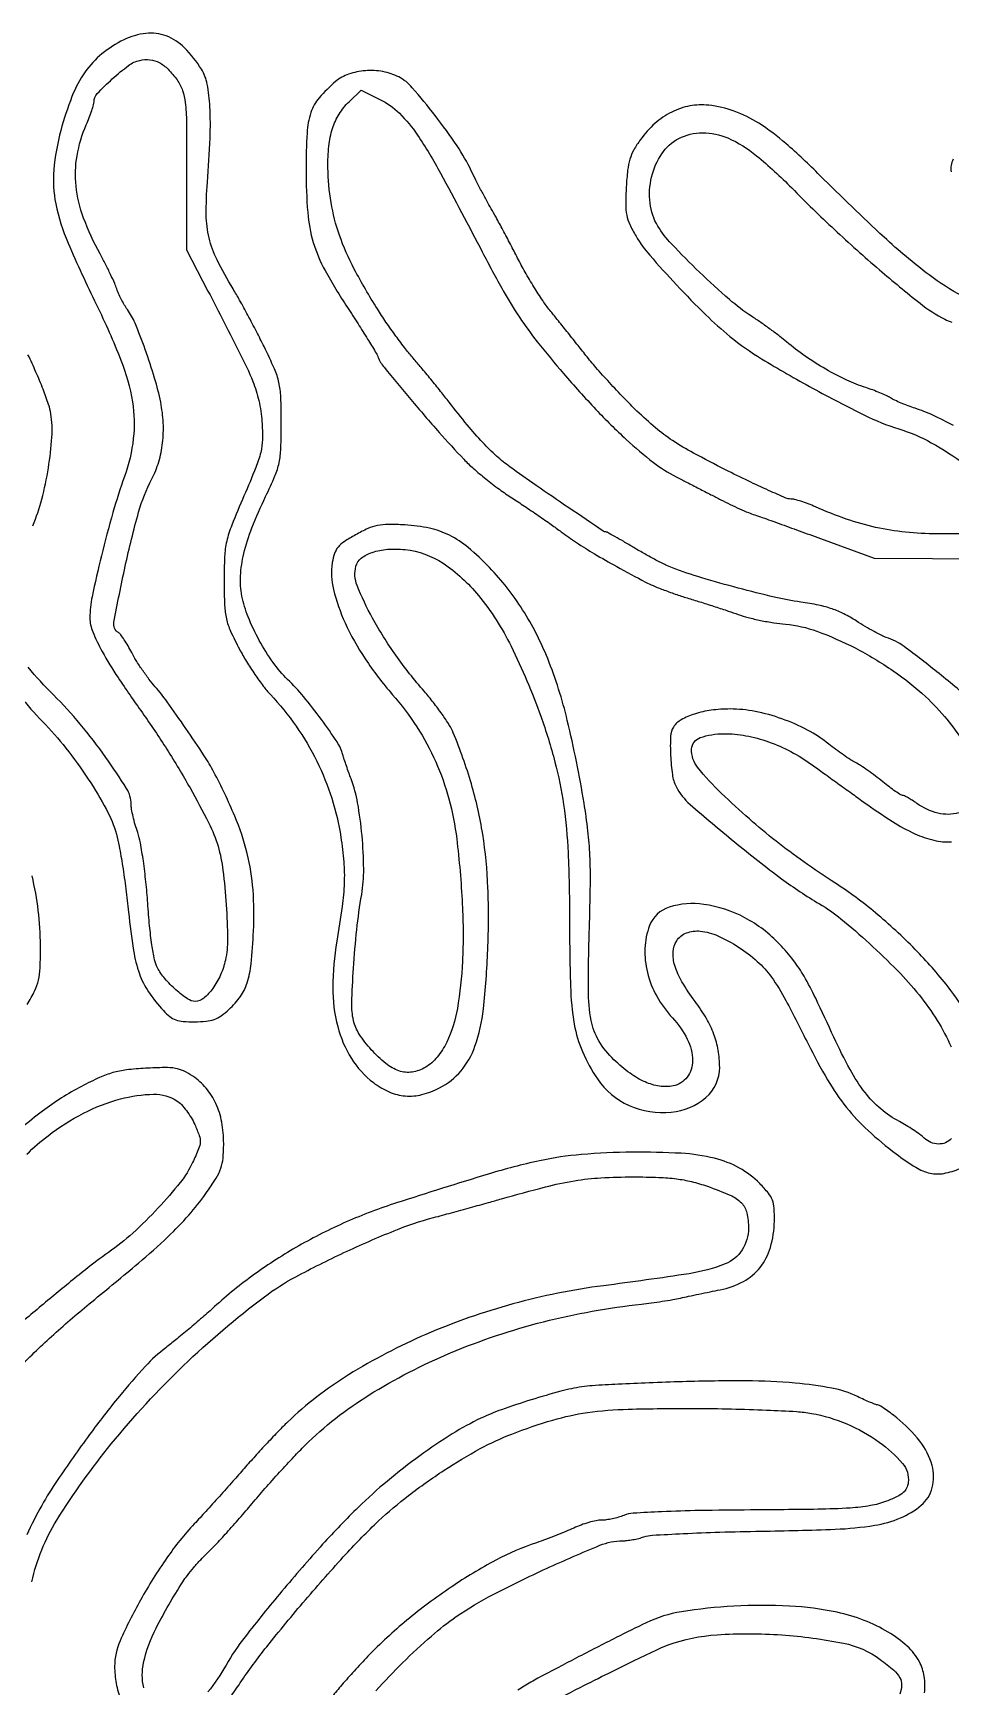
# Model space of a CAD drawing. Extents: x 0 to 2791, y 427 to 2463.
# Drawn here: x 879.2 to 1102.2, y 1943.5 to 2345.1 of the extents above; entities that cross this region are included whole.
import ezdxf

# ---------------------------------------------------------------- set-up
doc = ezdxf.new("R2010")
doc.units = 0

msp = doc.modelspace()

# ---------------------------------------------------------------- linework, layer by layer
for points in [[(1102.307478, 2076.680056, -0.220702), (1099.140679, 2075.353735, -0.178208), (1095.694637, 2076.772376, 0.026513), (1094.586591, 2077.687312, 0.011558), (1093.026841, 2078.787, 0.0114), (1091.312274, 2079.881607, 0.014915), (1089.69461, 2080.798312, -0.054426), (1085.160446, 2083.8637, -0.051495), (1081.300147, 2087.887434, -0.040626), (1077.659678, 2093.437134, -0.018033), (1073.74395, 2101.275488, 0.004393), (1069.314755, 2110.781657, 0.020785), (1066.505627, 2116.094557, 0.032514), (1063.906784, 2119.95141, 0.024589), (1060.588863, 2123.834186, 0.081342), (1052.10363, 2130.314045, 0.086946), (1042.185292, 2133.561359, 0.112672), (1033.704434, 2132.869085, 0.229304), (1028.957039, 2128.387004, 0.081344), (1027.832802, 2122.869046, 0.070724), (1028.437387, 2116.994334, 0.066763), (1030.724496, 2111.219464, 0.059537), (1034.524915, 2106, -0.071168), (1038.121616, 2100.811921, -0.113758), (1039.384935, 2095.594234, -0.163573), (1038.087616, 2091.589334, -0.189161), (1034.706859, 2089.472829, -0.083685), (1031.361307, 2089.411051, -0.066784), (1027.890775, 2090.416118, -0.054926), (1024.231584, 2092.535603, -0.031437), (1020.315679, 2095.817873, -0.067698), (1016.667757, 2100.373905, -0.08884), (1014.780063, 2105.347469, -0.046902), (1014.092859, 2112.812442, -0.007277), (1014.337867, 2127.666706, 0.004355), (1014.575584, 2138.307198, 0.01403), (1014.473429, 2145.385587, 0.018222), (1013.998096, 2151.395427, 0.012512), (1013.041183, 2158.166706, 0.017177), (1008.981727, 2178.217046, 0.036915), (1004.205437, 2193.235664, 0.046054), (998.117694, 2205.10972, 0.049884), (990.096989, 2215.328189, 0.026596), (984.893598, 2220.19954, 0.058265), (980.344289, 2223.198836, 0.064158), (975.514633, 2224.898234, 0.038888), (969.5, 2225.699636, 0.013882), (965.429898, 2225.809409, 0.049413), (962.838004, 2225.55055, 0.056249), (960.523298, 2224.807383, 0.021865), (957.51515, 2223.29155, 0.017917), (954.741965, 2221.605295, 0.073603), (953.279064, 2220.298504, 0.093852), (952.440751, 2218.791334, 0.039961), (951.888392, 2216.539742, 0.101686), (952.161704, 2210.033873, 0.045746), (954.994127, 2201.926018, 0.040337), (959.881729, 2193.150033, 0.032205), (966.465077, 2184.546709, -0.03584), (972.409004, 2176.660999, -0.03866), (976.999112, 2168.198063, -0.038735), (980.224647, 2159.144728, -0.036257), (982.102988, 2149.5, -0.016915), (983.471179, 2133.636503, -0.025193), (983.496703, 2119.707341, -0.029158), (982.266061, 2108.232838, -0.070322), (979.703545, 2100.109035, -0.060725), (977.379901, 2096.46194, -0.085541), (974.465707, 2093.949185, -0.100416), (971.260074, 2092.812581, -0.119566), (968.07429, 2093.123947, -0.08631), (964.861155, 2094.911221, -0.039372), (961.363108, 2098.226086, -0.039366), (958.43649, 2102.03709, -0.088824), (957.027097, 2105.379855, -0.062531), (956.620356, 2109.563128, -0.009303), (957.015428, 2118.038589, -0.011062), (957.835468, 2127.407188, -0.014326), (959.022706, 2135.950641, 0.044194), (959.510213, 2142.156085, 0.020358), (959.099656, 2150.256461, 0.020285), (958.041165, 2158.23389, 0.048163), (956.453225, 2164, -0.005159), (955.891765, 2165.516143, -0.003994), (955.310488, 2167.178632, -0.004039), (954.792818, 2168.739232, -0.00969), (954.441042, 2169.905981, 0.077667), (953.032879, 2172.988792, 0.012418), (949.234583, 2178.442638, 0.014696), (944.901093, 2183.996852, 0.02752), (941.030489, 2188.176922, -0.046195), (937.498047, 2192.289325, -0.029064), (934.134985, 2197.662505, -0.029139), (931.434962, 2203.355252, -0.048595), (929.932137, 2208.437749, -0.061063), (929.596027, 2213.343476, -0.045132), (930.376243, 2218.732836, -0.035919), (932.352634, 2224.993537, -0.017948), (935.691894, 2232.603957, 0.012204), (937.946082, 2237.585148, 0.047892), (938.957348, 2240.799038, 0.043609), (939.385085, 2244.288444, 0.008949), (939.490147, 2250.5, 0.00912), (939.368794, 2256.811688, 0.04629), (938.913361, 2260.295856, 0.048178), (937.831039, 2263.575321, 0.01039), (935.304742, 2269, 0.005081), (933.461947, 2272.656926, 0.003889), (931.375561, 2276.61875, 0.003933), (929.36418, 2280.297392, 0.009276), (927.792349, 2283, -0.020465), (923.892442, 2290.064591, -0.056746), (921.948834, 2295.387334, -0.057396), (921.263181, 2300.976187, -0.021312), (921.542473, 2308.904977, 0.00884), (922.188511, 2319.632631, 0.023869), (922.14839, 2327.262551, 0.033398), (921.488601, 2332.745511, 0.092019), (920.086343, 2336.360294, 0.057139), (915.982968, 2341.563905, 0.107106), (911.508145, 2344.467066, 0.120209), (906.601325, 2345.072897, 0.084053), (901.228777, 2343.503916, 0.05879), (895.899246, 2340.093182, 0.069156), (891.834407, 2335.69445, 0.05815), (888.640487, 2329.730998, 0.02813), (885.919285, 2321.5, 0.043966), (884.221247, 2311.905765, 0.072449), (884.692486, 2303.697877, 0.051144), (887.692019, 2294.143309, 0.012555), (894.589311, 2279.163485, -0.020474), (900.512498, 2265.743995, -0.053172), (903.311517, 2255.570327, -0.068628), (903.535709, 2246.673644, -0.058065), (901.408579, 2237.5, 0.016212), (898.586168, 2228.732036, 0.009801), (895.787406, 2218.18587, 0.008247), (893.535454, 2208.26954, 0.05175), (893, 2203.109905, 0.098691), (893.664987, 2199.773697, 0.027827), (895.978998, 2194.972693, 0.02069), (899.836141, 2188.626775, 0.00779), (905.732952, 2180.064491, -0.013289), (911.689859, 2171.208029, -0.01236), (917.319183, 2161.834063, -0.01219), (921.88472, 2153.309684, -0.045315), (924.123634, 2147.651052, -0.041022), (925.319867, 2141.874448, -0.014373), (926.111607, 2133.4271, -0.01367), (926.423506, 2125.084853, -0.05538), (925.913348, 2120.031558, -0.052139), (924.733468, 2116.416093, -0.052228), (922.831704, 2113.125125, -0.058158), (920.640946, 2110.747601, -0.179407), (918.624474, 2110, -0.15145), (916.712861, 2110.592619, -0.031113), (913.896849, 2112.793686, -0.033439), (911.192625, 2115.536575, -0.058616), (909.409876, 2118.174281, -0.068059), (908.720219, 2120.115633, -0.013725), (908.070213, 2123.72906, -0.01297), (907.493094, 2128.336984, -0.007899), (907.038957, 2133.805165, 0.008979), (906.596615, 2138.995367, 0.009371), (905.973072, 2144.092767, 0.009104), (905.272115, 2148.473335, 0.04015), (904.607718, 2151, -0.014322), (904.002346, 2152.89803, -0.013202), (903.488549, 2154.879586, -0.013329), (903.124598, 2156.669092, -0.041998), (903.014553, 2157.887953, 0.138572), (901.921607, 2161.667651, 0.015381), (896.890069, 2169.220979, 0.019305), (890.644542, 2177.318289, 0.022916), (884.123064, 2184.440029, -0.022308), (877.976905, 2191.135552, -0.087646)], [(876.09727, 2184.132534, 0.029682), (881.436993, 2178, -0.02677), (887.169849, 2171.492822, -0.021863), (892.599428, 2163.966861, -0.022404), (896.992208, 2156.579367, -0.052234), (899.419998, 2150.627201, -0.025564), (900.106462, 2147.718891, -0.006276), (900.929065, 2142.872232, -0.006411), (901.73161, 2137.288448, -0.006366), (902.392781, 2131.672809, 0.012044), (903.598469, 2122.34561, 0.046791), (905.016253, 2116.702677, 0.063787), (907.213381, 2112.345766, 0.037236), (910.84625, 2107.75, 0.039822), (912.394664, 2106.313721, 0.0812), (913.841055, 2105.511873, 0.067123), (915.643408, 2105.127513, 0.020466), (918.437091, 2105.029313, 0.023492), (921.218426, 2105.176207, 0.061769), (923.16261, 2105.61734, 0.066779), (924.85157, 2106.496337, 0.031224), (926.779368, 2108.041457, 0.053788), (929.570099, 2111.18988, 0.07871), (931.213366, 2114.500969, 0.051637), (932.149267, 2119.108483, 0.011782), (932.735611, 2127.054984, 0.030862), (932.619299, 2137.068105, 0.042726), (931.200497, 2145.93196, 0.039127), (928.174936, 2154.991067, 0.020872), (923.116465, 2165.672588, 0.024296), (920.772522, 2169.649303, 0.005305), (916.33614, 2176.249541, 0.005311), (911.760153, 2182.754809, 0.024191), (908.879717, 2186.375529, -0.017419), (907.339088, 2188.259189, -0.011601), (905.701485, 2190.516944, -0.011686), (904.212987, 2192.784174, -0.022325), (903.144007, 2194.682151, 0.013106), (902.253941, 2196.332901, 0.015757), (901.328831, 2197.834281, 0.014508), (900.480709, 2199.040672, 0.09414), (899.935285, 2199.539996, -0.310068), (898.819003, 2202.067535, -0.007032), (901.570679, 2215.676011, -0.014872), (904.827841, 2228.797196, -0.052533), (908.028946, 2236.857789, 0.049061), (909.713959, 2241.016558, 0.042977), (910.650611, 2245.61333, 0.041208), (910.810489, 2250.494776, 0.037426), (910.184377, 2255.5, 0.023335), (908.724127, 2261.317631, 0.012907), (906.430503, 2268.276186, 0.011373), (903.955678, 2274.71495, 0.059727), (902.111624, 2278.019341, -0.022287), (901.35498, 2279.164811, -0.015223), (900.595088, 2280.52732, -0.015368), (899.941676, 2281.888419, -0.029725), (899.519341, 2283.019341, 0.030242), (899.020472, 2284.351006, 0.006926), (898.012104, 2286.533807, 0.007137), (896.777125, 2289.020951, 0.006901), (895.458154, 2291.5, -0.036436), (891.455216, 2300.230101, -0.062782), (889.622022, 2308.000707, -0.069985), (889.868816, 2315.373018, -0.058628), (892.110819, 2322.877118, 0.009261), (892.834163, 2324.642216, 0.011183), (893.445053, 2326.325975, 0.009902), (893.897268, 2327.758003, 0.071641), (894, 2328.471317, -0.19138), (894.781993, 2330.439524, -0.019582), (898.43153, 2334.01582, -0.023301), (902.397817, 2337.286073, -0.107085), (905.091826, 2338.520168, -0.079773), (907.586195, 2338.66249, -0.095524), (909.835228, 2337.984771, -0.078949), (911.98035, 2336.385215, -0.038251), (914.180457, 2333.752034, -0.068461), (915.51072, 2331.214591, -0.060646), (916.17669, 2328.304965, -0.023795), (916.447829, 2323.492592, -0.002175), (916.5, 2311.5), (916.5, 2292.5), (921.676269, 2282.5, -0.002012), (929.517503, 2267.201058, -0.019433), (932.566173, 2260.566532, -0.04337), (934.03643, 2255.899562, -0.036786), (934.783422, 2250.782878, -0.022376), (934.898578, 2246.468336, -0.054882), (934.494897, 2243.324732, -0.036838), (933.323297, 2239.679918, -0.005814), (930.416694, 2232.733262, 0.006665), (927.458079, 2225.628352, 0.038209), (926.233928, 2221.738203, 0.045856), (925.720592, 2218.010361, 0.012165), (925.59516, 2212, 0.00929), (925.724311, 2206.141725, 0.045617), (926.158685, 2202.864938, 0.051974), (927.157856, 2199.917304, 0.014325), (929.330823, 2195.523958, 0.015666), (931.026016, 2192.558419, 0.011906), (933.060524, 2189.415091, 0.012071), (935.111903, 2186.556109, 0.027388), (936.828053, 2184.523958, -0.036708), (943.084041, 2176.829853, -0.037536), (948.095883, 2168.358755, -0.037867), (951.748127, 2159.307223, -0.038843), (953.956037, 2149.884754, -0.017735), (954.666066, 2143.846897, -0.030144), (954.774454, 2138.764711, -0.024506), (954.269034, 2133.032652, -0.007897), (952.970788, 2124.599206, 0.040899), (951.997461, 2113.411604, 0.064825), (953.18982, 2103.879279, 0.076439), (956.520722, 2096.141371, 0.090276), (961.882341, 2090.25923, 0.060593), (965.726829, 2088.003796, 0.082672), (969.617617, 2087.032863, 0.081359), (973.660453, 2087.368286, 0.056712), (977.955623, 2088.977361, 0.100478), (983.15016, 2093.109923, 0.09091), (986.546928, 2099.081719, 0.057156), (988.590884, 2108.151597, 0.016435), (989.664907, 2122.522073, 0.019862), (989.695256, 2137.58603, 0.030115), (988.414873, 2150.620489, 0.032008), (985.66421, 2162.799649, 0.027063), (981.256931, 2175.249704, 0.041478), (980.29587, 2177.108176, 0.01284), (978.553544, 2179.733956, 0.012744), (976.446569, 2182.581618, 0.013686), (974.245128, 2185.249704, -0.024749), (967.282677, 2194.078705, -0.029491), (961.656608, 2203.066564, -0.029551), (957.91613, 2210.986283, -0.16085), (957.620585, 2215.657116, -0.166872), (958.91844, 2217.610357, -0.081863), (961.585036, 2219.033589, -0.064202), (965.269408, 2219.77536, -0.04335), (969.561346, 2219.705824, -0.121842), (978.79441, 2216.38424, -0.074995), (987.388703, 2208.575695, -0.056339), (995.314465, 2196.237443, -0.028635), (1002.526125, 2179.236272, -0.02154), (1005.975991, 2168.117377, -0.028858), (1008.073785, 2157.772833, -0.024643), (1009.166306, 2146.072271, -0.010801), (1009.512458, 2130.5, 0.00687), (1009.75389, 2113.690608, 0.035609), (1010.674011, 2104.454012, 0.059476), (1012.656122, 2097.794561, 0.046452), (1016.282988, 2091.170392, 0.141723), (1023.978592, 2084.74807, 0.127666), (1034.247555, 2083.091663, 0.155457), (1042.652871, 2086.669958, 0.218756), (1045.994423, 2093.972506, 0.042059), (1045.638549, 2098.117364, 0.047081), (1044.594067, 2101.984315, 0.043225), (1042.754015, 2105.849628, 0.027583), (1040, 2110, -0.026842), (1036.8329, 2114.757588, -0.059978), (1035.088336, 2118.729637, -0.085006), (1034.676639, 2122.021266, -0.134518), (1035.545666, 2124.710039, -0.158521), (1037.917179, 2126.61344, -0.116302), (1041.284132, 2127.05479, -0.080089), (1045.57102, 2125.909509, -0.0383), (1050.594964, 2123.181455, -0.039479), (1055.128447, 2119.714003, -0.054118), (1058.553925, 2115.892522, -0.033934), (1062.071788, 2110.216509, -0.006921), (1067.46027, 2099.690793, 0.018739), (1072.22341, 2090.904834, 0.035134), (1076.813921, 2084.259213, 0.037562), (1082.069275, 2078.615998, 0.025135), (1088.845461, 2072.959012, 0.024199), (1093.638789, 2069.70096, 0.081506), (1097.139518, 2068.278578, 0.102723), (1100.450619, 2068.217135, 0.052449), (1104.451627, 2069.415342, 0.068159)], [(1105.456935, 2223.573678, -0.004605), (1098.834633, 2223.5353, -0.024798), (1091.125386, 2223.944282, -0.02893), (1083.887288, 2225.115556, -0.028444), (1076.729926, 2227.136121, -0.022587), (1069.260898, 2230.094978, 0.01407), (1067.508799, 2230.823828, 0.014858), (1065.749769, 2231.438869, 0.014619), (1064.206828, 2231.878226, 0.062866), (1063.260898, 2231.994789, -0.102456), (1062.074238, 2232.236868, -0.003813), (1057.876179, 2234.076791, -0.006774), (1052.931806, 2236.369797, -0.004696), (1047.402691, 2239.089776, -0.007255), (1039.610018, 2243.157409, -0.022634), (1034.53791, 2246.203625, -0.028323), (1030.402926, 2249.299937, -0.017593), (1025.902691, 2253.364318, -0.008505), (1022.703167, 2256.572465, -0.005964), (1019.20579, 2260.288342, -0.006019), (1015.940778, 2263.928295, -0.012493), (1013.5, 2266.860854, 0.000665), (1011.31047, 2269.621825, 0.000481), (1008.862396, 2272.694331, 0.000485), (1006.530217, 2275.609807, 0.001056), (1004.733689, 2277.841524, -0.022166), (1003.004432, 2280.185704, -0.009301), (1000.87957, 2283.481573, -0.009181), (998.734214, 2287.095891, -0.011792), (996.902148, 2290.5, 0.002751), (995.173385, 2293.856189, 0.002452), (993.340689, 2297.325, 0.00246), (991.66227, 2300.427631, 0.007607), (990.486655, 2302.5, -0.007877), (989.408181, 2304.403526, -0.003873), (988.093228, 2306.857135, -0.003842), (986.766615, 2309.426958, -0.005584), (985.639186, 2311.71578, 0.036668), (982.200239, 2317.724387, 0.016386), (976.859607, 2325.112601, 0.013461), (971.322905, 2331.881582, 0.095548), (968.007783, 2334.495975, 0.07512), (964.190661, 2335.791893, 0.06295), (959.916297, 2336.012639, 0.064773), (955.849579, 2335.173439, 0.091917), (952.645258, 2333.354958, 0.041569), (948.708773, 2329.44047, 0.095848), (946.665205, 2325.821094, 0.067562), (945.737256, 2320.942615, 0.013263), (945.5, 2312, 0.019566), (945.908657, 2301.561176, 0.053362), (947.265639, 2294.305121, 0.053194), (950.130233, 2287.487739, 0.019347), (955.55161, 2278.5, -0.003051), (958.130147, 2274.524146, -0.003968), (960.440395, 2270.85, -0.00298), (962.331825, 2267.747055, -0.035903), (962.96479, 2266.5, 0.072033), (964.480708, 2263.980945, 0.003241), (970.954506, 2256.169447, 0.006085), (977.837568, 2248.172525, 0.010166), (983.844313, 2241.635931, 0.021749), (986.126327, 2239.450451, 0.010863), (989.188642, 2236.878533, 0.010763), (992.479843, 2234.348758, 0.015594), (995.5, 2232.270927, -0.004485), (998.545441, 2230.273896, -0.003222), (1001.9125, 2227.990977, -0.003254), (1005.089222, 2225.776511, -0.007012), (1007.5, 2224.021348, 0.015788), (1011.196533, 2221.428113, 0.010721), (1015.555977, 2218.70262, 0.008553), (1020.976292, 2215.597779, 0.004157), (1028, 2211.808251, 0.023382), (1029.817173, 2210.953418, 0.007974), (1032.528125, 2209.880044, 0.007907), (1035.56334, 2208.788448, 0.009037), (1038.5, 2207.843376, -0.002969), (1041.545614, 2206.903871, -0.002179), (1044.9125, 2205.827174, -0.002201), (1048.090609, 2204.780069, -0.004891), (1050.5, 2203.948169, 0.023317), (1052.879163, 2203.223622, 0.011718), (1055.940625, 2202.52114, 0.011609), (1059.146393, 2201.941418, 0.016855), (1062, 2201.591601, -0.065982), (1069.636483, 2199.883574, -0.031405), (1078.871294, 2195.819164, -0.030436), (1088.144211, 2190.282766, -0.037569), (1096.006333, 2184, -0.031884), (1101.219748, 2178.489974, -0.037762), (1105.375582, 2172.650356, -0.042061)], [(1107.957167, 2182.447876, 0.005899), (1099.316493, 2189.586688, 0.010095), (1090.788938, 2196.184761, 0.085137), (1086.470121, 2198.370243, -0.042623), (1085.3672, 2198.815625, -0.008562), (1083.492836, 2199.806051, -0.008988), (1081.345936, 2201.038741, -0.008287), (1079.18515, 2202.380715, 0.026078), (1076.190636, 2204.096007, 0.035031), (1073.309238, 2205.307492, 0.030887), (1070.017875, 2206.205038, 0.014923), (1065.715029, 2206.964162, -0.020525), (1059.251415, 2208.179297, -0.008237), (1050.519528, 2210.347111, -0.00832), (1041.62559, 2212.870511, -0.015351), (1034.5, 2215.26191, -0.025695), (1032.934681, 2215.934582, -0.006849), (1030.51529, 2217.166443, -0.006925), (1027.799816, 2218.644623, -0.007091), (1025.147796, 2220.186152, 0.003093), (1022.678757, 2221.647856, 0.004752), (1020.521517, 2222.879682, 0.001728), (1018.654718, 2223.913813, 0.12627), (1018.318878, 2224, -0.14971), (1017.721058, 2224.183103, -0.000292), (1009.326488, 2229.864839, -0.002393), (1001.395205, 2235.29533, -0.0044), (995, 2239.802902, -0.029178), (991.797127, 2242.398795, -0.019435), (988.431837, 2245.716691, -0.015812), (984.67969, 2249.977494, -0.00828), (980.269995, 2255.5, 0.004199), (978.200522, 2258.135553, 0.002858), (975.804292, 2261.100126, 0.00288), (973.459189, 2263.934285, 0.005788), (971.569815, 2266.138728, -0.015831), (969.681461, 2268.4337, -0.006995), (967.327009, 2271.577203, -0.006915), (964.922494, 2274.980906, -0.009242), (962.84128, 2278.138728, -0.019491), (957.216417, 2287.843971, -0.037329), (953.615958, 2296.090412, -0.042873), (951.594295, 2303.963729, -0.03717), (950.816454, 2312.45549, -0.029761), (951.040232, 2317.721996, -0.05224), (951.932744, 2321.985588, -0.061097), (953.551656, 2325.48979, -0.063081), (955.955241, 2328.457118), (958.864252, 2331.244127), (963.401589, 2329.04764, -0.081916), (968.179254, 2325.677723, -0.05028), (972.58833, 2320.363214, -0.024248), (978.19014, 2311.093563, -0.003693), (988.31847, 2292, 0.007267), (993.403991, 2282.576278, 0.020075), (997.341978, 2276.146619, 0.020918), (1001.69057, 2270.201328, 0.008482), (1008.082883, 2262.461068, 0.012325), (1015.924593, 2253.732349, 0.017957), (1023.289535, 2246.470964, 0.020545), (1029.91405, 2240.876202, 0.047305), (1035.414682, 2237.383741, -0.000455), (1037.960489, 2236.083915, -0.000283), (1040.943687, 2234.555212, -0.000284), (1043.884217, 2233.044159, -0.000515), (1046.287709, 2231.804215, 0.007639), (1048.503271, 2230.7009, 0.006699), (1050.85014, 2229.615022, 0.006747), (1052.995604, 2228.691534, 0.019973), (1054.5, 2228.137213, -0.007182), (1056.341378, 2227.511728, -0.000836), (1060.4375, 2226.046675, -0.001004), (1065.302564, 2224.28637, -0.000821), (1070.5, 2222.384323), (1083.5, 2217.602651), (1097.698335, 2217.551326), (1111.89667, 2217.5)], [(1105.004909, 2281.257413, -0.039211), (1096.890611, 2286.409885, -0.026525), (1085.930305, 2295.588667, -0.00812), (1070.361685, 2310.578007, 0.015409), (1062.068996, 2318.332424, 0.039683), (1055.502848, 2323.238847, 0.053329), (1049.549389, 2326.157732, 0.059292), (1043.321285, 2327.62154, 0.074913), (1038.766084, 2327.452245, 0.069899), (1034.34551, 2325.956519, 0.065621), (1030.2748, 2323.190149, 0.054038), (1026.751008, 2319.291066, 0.029259), (1025.13456, 2316.76034, 0.054535), (1024.186076, 2314.522878, 0.044856), (1023.638765, 2311.854904, 0.014127), (1023.295016, 2307.793206, 0.012145), (1023.157591, 2303.48521, 0.051221), (1023.401881, 2300.914764, 0.061919), (1024.14093, 2298.69048, 0.023227), (1025.69243, 2295.788111, 0.044278), (1029.000669, 2291.211078, 0.009689), (1035.514693, 2283.986642, 0.010667), (1042.614996, 2276.729071, 0.022307), (1048.5, 2271.458122, 0.03556), (1056.178662, 2266.037312, 0.010739), (1068.561016, 2258.91235, 0.010557), (1081.175771, 2252.352131, 0.03908), (1089.5, 2249.02424, -0.050057), (1097.404424, 2245.661505, -0.034359), (1105.60918, 2240.391485, -0.030992)], [(1102.820625, 2249.849754, 0.014247), (1097.644935, 2252.416286, 0.030711), (1093.5, 2254.02612, -0.011775), (1091.821912, 2254.605787, -0.010159), (1090.0875, 2255.29144, -0.010276), (1088.5399, 2255.977617, -0.029007), (1087.5, 2256.540175, 0.02918), (1086.460073, 2257.102281, 0.010344), (1084.9125, 2257.786915, 0.010226), (1083.178088, 2258.470371, 0.011853), (1081.5, 2259.047439, -0.032813), (1076.8711, 2260.859418, -0.021359), (1071.780624, 2263.518816, -0.020801), (1066.740319, 2266.719236, -0.024335), (1062.250743, 2270.174853, 0.013205), (1060.638122, 2271.474235, 0.005613), (1058.41355, 2273.132628, 0.005549), (1055.998936, 2274.850195, 0.007245), (1053.750743, 2276.364283, -0.034923), (1048.342216, 2280.459046, -0.012018), (1041.103133, 2287.093942, -0.011038), (1034.307633, 2293.924718, -0.05335), (1030.980645, 2298.263805, -0.108906), (1029.069356, 2303.833314, -0.087107), (1029.451703, 2310.181596, -0.089646), (1031.93852, 2315.860572, -0.12616), (1036.046883, 2319.524244, -0.119271), (1041.840638, 2320.941024, -0.103882), (1047.968166, 2319.669453, -0.06986), (1054.956485, 2315.374008, -0.025783), (1063.5, 2307.538823, 0.010819), (1073.873756, 2297.437463, 0.010438), (1084.797384, 2287.669933, 0.009753), (1094.671151, 2279.53399, 0.048604), (1100.70034, 2275.647606, 0.050012), (1102.423653, 2274.968279, 0.025289)], [(1102.748347, 2314.494762, 0.162769), (1102.208589, 2311.464194, 0.134832)], [(879.10439, 2225.5, 0.036229), (881.291471, 2231.917711, 0.02381), (882.907084, 2239.557353, 0.02397), (883.750542, 2246.998769, 0.0531), (883.515789, 2252.698006, 0.045558), (882.968666, 2254.950108, 0.010426), (881.622937, 2258.634164, 0.010698), (879.88582, 2262.830643, 0.010241), (877.946524, 2267.01113, -0.003699)], [(1104.054527, 2155.796279, -0.132896), (1099.035019, 2155.705796, -0.093409), (1093.879394, 2158.085879, 0.012039), (1092.795695, 2158.818876, 0.01543), (1091.762749, 2159.437727, 0.013309), (1090.879633, 2159.900064, 0.114415), (1090.448621, 2160, -0.144149), (1089.988132, 2160.135576, -0.007869), (1088.71888, 2160.982457, -0.011703), (1087.228864, 2162.063234, -0.008242), (1085.602992, 2163.344534, 0.009572), (1083.848779, 2164.719431, 0.008468), (1081.970879, 2166.084861, 0.008534), (1080.237364, 2167.257341, 0.025503), (1079, 2167.976727, -0.024131), (1077.76841, 2168.688244, -0.008338), (1076.059375, 2169.829589, -0.008262), (1074.214759, 2171.152078, -0.0095), (1072.5, 2172.476142, 0.047287), (1067.315782, 2175.887715, 0.036483), (1061.118029, 2178.615338, 0.036607), (1054.618058, 2180.403598, 0.048863), (1048.529785, 2181, 0.033339), (1043.958503, 2180.694853, 0.043878), (1039.882454, 2179.779055, 0.050835), (1036.670168, 2178.381789, 0.119169), (1034.765313, 2176.610468, 0.136901), (1034.049209, 2174.393091, 0.021326), (1034.06027, 2169.742875, 0.023871), (1034.497675, 2165.04081, 0.084389), (1035.416289, 2162.161879, 0.094135), (1038.806858, 2157.83769, 0.008109), (1049.573204, 2148.734378, 0.011645), (1061.043349, 2139.788341, 0.026231), (1070.224119, 2133.685732, -0.037892), (1075.465893, 2130.022555, -0.013575), (1082.366385, 2124.057173, -0.013818), (1089.209952, 2117.452623, -0.024081), (1094.453001, 2111.56296, -0.030967), (1098.845566, 2105.37503, -0.035324), (1102.229428, 2098.950391, -0.038479)], [(1106.356294, 2105.716422, 0.057391), (1101.483612, 2113.545467, 0.025877), (1093.46699, 2122.62849, 0.025115), (1083.872514, 2131.490263, 0.030331), (1074, 2138.762152, -0.010201), (1066.411574, 2143.893896, -0.013208), (1059.678873, 2148.92167, -0.013194), (1053.215462, 2154.302296, -0.010145), (1046.440189, 2160.5, -0.034408), (1040.634031, 2166.84844, -0.179717), (1039.184519, 2171.27601, -0.310432), (1041.254489, 2174.048946, -0.08207), (1047.009628, 2175, -0.046083), (1052.3501, 2174.506747, -0.038734), (1057.841906, 2173.036223, -0.037102), (1063.276605, 2170.65324, -0.03438), (1068.446787, 2167.439588, 0.000065), (1071.225168, 2165.436153, 0.000037), (1074.597605, 2163.005405, 0.000037), (1078.001615, 2160.55266, 0.00006), (1080.885486, 2158.475548, 0.013956), (1087.963351, 2153.673138, 0.035333), (1093.424146, 2150.706815, 0.048587), (1098.02485, 2149.131605, 0.068988), (1102.323873, 2148.721889, 0.075175)], [(877.75, 2109.228107, 0.020789), (879.612076, 2112.614467, 0.059828), (880.508785, 2115.136094, 0.046849), (880.894627, 2118.121785, 0.009151), (880.984647, 2123.548599, 0.029762), (880.46189, 2132.076832, 0.030054), (878.930376, 2140.454376, 0.029461)], [(875.890599, 2021.141062, -0.015376), (884.192667, 2029.118014, -0.012991), (893.43965, 2037.045174, 0.004367), (904.769514, 2046.423821, 0.01464), (911.954057, 2052.846459, 0.021732), (917.021856, 2058.087456, 0.028291), (921.158932, 2063.324667, 0.013017), (923.633474, 2067.052826, 0.054475), (924.805424, 2069.472147, 0.063573), (925.336802, 2071.902173, 0.021945), (925.496743, 2075.5, 0.046243), (925.018978, 2080.685346, 0.061589), (923.588974, 2085.191028, 0.066868), (921.228049, 2088.924466, 0.070256), (918, 2091.831344, 0.037976), (915.763219, 2093.102844, 0.069094), (913.760536, 2093.728967, 0.045979), (911.162885, 2093.919333, 0.009122), (906.5, 2093.746799, 0.015742), (901.889215, 2093.345993, 0.039416), (898.578895, 2092.68535, 0.038012), (895.344335, 2091.498181, 0.013768), (890.948067, 2089.345828, 0.041276), (881.47456, 2083.335958, 0.027209), (871.619639, 2074.997636, 0.026292)], [(877.65881, 2072.896193, -0.028566), (882.845099, 2077.380806, -0.045339), (891.420951, 2082.820205, -0.052835), (900.417579, 2086.299829, -0.060832), (908.479735, 2087.452119, -0.151261), (914.145688, 2085.824111, -0.060656), (915.218111, 2084.918615, -0.025891), (916.424872, 2083.476153, -0.025154), (917.567445, 2081.786538, -0.030176), (918.460413, 2080.087788, -0.018634), (919.55877, 2077.387907, -0.101826), (919.787099, 2075.836791, -0.084745), (919.409763, 2074.194813, -0.010765), (917.935907, 2070.863158, -0.058274), (914.947256, 2066.036819, -0.020276), (909.598482, 2059.831591, -0.020514), (903.393575, 2053.72003, -0.031253), (897.488328, 2049, 0.015355), (891.902609, 2044.819158, 0.004734), (883.742962, 2038.184125, 0.002714), (875.583673, 2031.344968, 0.054843)], [(906.060441, 1943.325052, -0.111031), (906.043964, 1949.460369, -0.065391), (909.0743, 1957.786123, -0.022013), (915.549878, 1969, -0.022821), (916.669874, 1970.591144, -0.011453), (918.219416, 1972.5, -0.011347), (919.915368, 1974.404765, -0.016471), (921.503299, 1976, 0.015632), (923.402555, 1977.901599, 0.004466), (926.228206, 1980.967833, 0.004491), (929.35667, 1984.487138, 0.004753), (932.362335, 1987.99688, -0.005688), (935.513767, 1991.66294, -0.004183), (939.085946, 1995.656216, -0.004227), (942.529263, 1999.377548, -0.009395), (945.228121, 2002.139429, -0.055746), (960.818631, 2014.409364, -0.039474), (980.625194, 2024.632597, -0.037203), (1003.177751, 2032.18667, -0.0353), (1027, 2036.47896, 0.006764), (1029.398126, 2036.771103, 0.004909), (1032.059375, 2037.158541, 0.00496), (1034.578718, 2037.576254, 0.010809), (1036.5, 2037.957411, -0.002064), (1038.427056, 2038.374868, -0.000919), (1040.969797, 2038.909838, -0.000909), (1043.66304, 2039.466197, -0.001231), (1046.099308, 2039.958608, 0.073179), (1051.743256, 2041.974581, 0.103108), (1055.836126, 2045.384739, 0.099051), (1058.331935, 2050.259497, 0.063165), (1059.284212, 2056.578691, 0.019644), (1059.232948, 2059.807723, 0.078576), (1058.818146, 2061.735044, 0.080405), (1057.833734, 2063.417924, 0.021151), (1055.740467, 2065.747376, 0.072984), (1050.776114, 2069.527136, 0.066105), (1044.767464, 2071.878551, 0.046473), (1036.630476, 2073.092695, 0.016041), (1024.732736, 2073.368323, 0.018715), (1012.415237, 2072.797097, 0.032008), (1002.239429, 2071.282468, 0.021013), (989.784641, 2068.052106, 0.004028), (967.5, 2061.064536, 0.025455), (955.288644, 2056.429012, 0.026079), (943.712973, 2050.60928, 0.026486), (932.978615, 2043.714416, 0.028322), (923.282389, 2035.864737, -0.005222), (920.313508, 2033.225282, -0.003937), (916.99783, 2030.384524, -0.00398), (913.838705, 2027.763478, -0.009173), (911.412351, 2025.855877, 0.044018), (906.473634, 2021.383356, 0.015199), (900.145187, 2014.117024, 0.013353), (892.911832, 2004.785744, 0.008633), (885.020556, 1993.625065, 0.023109), (881.309213, 1987.598432, 0.015861), (877.643444, 1980.453578, 0.012838)], [(878.917255, 1969.049777, -0.086415), (884.951187, 1983.997563, -0.032083), (898.178856, 2002.517858, -0.03032), (915.680134, 2021.494479, -0.030137), (935.381817, 2038.256132, -0.038493), (943.005375, 2043.118289, -0.013282), (954.698767, 2048.973444, -0.01354), (966.915538, 2054.291759, -0.03042), (976.5, 2057.49657, 0.000925), (980.804571, 2058.658827, 0.000724), (985.471875, 2059.935548, 0.000732), (989.812017, 2061.136366, 0.001793), (993, 2062.035761, -0.006611), (1003.642567, 2064.927836, -0.021765), (1010.759478, 2066.434303, -0.026889), (1017.150443, 2067.148618, -0.014891), (1025, 2067.366603, -0.008169), (1031.191342, 2067.252961, -0.022841), (1035.51785, 2066.904514, -0.029138), (1039.156047, 2066.226305, -0.022937), (1043, 2065.08582, -0.018611), (1048.573744, 2062.914304, -0.096821), (1051.281107, 2061.055074, -0.139823), (1052.583672, 2058.660211, -0.055131), (1053, 2054.895904, -0.143286), (1051.457556, 2049.623997, -0.157405), (1047.359745, 2046.246882, -0.056287), (1038.580252, 2043.86828, -0.006082), (1017.734218, 2040.931544, 0.035029), (995.779586, 2036.530872, 0.034925), (974.631695, 2029.105388, 0.036677), (955.848331, 2019.307048, 0.052442), (941, 2007.808692, 0.009636), (938.854675, 2005.673687, 0.004093), (936.059375, 2002.734732, 0.004048), (933.126447, 1999.548772, 0.005294), (930.5, 1996.586529, -0.002891), (927.756873, 1993.462577, -0.001716), (924.453013, 1989.769251, -0.001717), (921.132522, 1986.108237, -0.00296), (918.340045, 1983.086667, 0.036274), (911.704191, 1974.870921, 0.024242), (905.296225, 1964.614254, 0.022407), (900.321349, 1954.701658, 0.105473), (899, 1948.507439, 0.045805), (899.38045, 1944.36326, 0.04454), (900.509528, 1940.316923, 0.047468)], [(962.455654, 1942.58193, -0.014698), (968.961851, 1949.374741, -0.014755), (975.964307, 1955.872689, -0.02841), (982, 1960.57381, -0.03185), (990.967418, 1965.964389, -0.012477), (1003.955355, 1972.280255, -0.008943), (1016.900211, 1977.903096, -0.098288), (1022.426335, 1979, 0.031168), (1023.503786, 1979.067229, 0.014606), (1024.884855, 1979.281386, 0.014409), (1026.324376, 1979.591019, 0.01961), (1027.600777, 1979.95791, -0.065101), (1029.669382, 1980.353795, -0.002753), (1037.138978, 1980.7543, -0.004696), (1046.019981, 1981.097896, -0.003319), (1056, 1981.323874, 0.005442), (1074.052286, 1981.809326, 0.030589), (1083.654488, 1982.762371, 0.058484), (1089.89494, 1984.536072, 0.076586), (1094.952579, 1987.613552, 0.156555), (1097.645689, 1991.90245, 0.131411), (1097.585226, 1997.294079, 0.098011), (1094.595472, 2003.210003, 0.057692), (1089.011372, 2008.87062, 0.008656), (1087.465546, 2010.069437, 0.012166), (1086.042936, 2011.080745, 0.008485), (1084.83179, 2011.868534, 0.140851), (1084.374363, 2012, -0.091455), (1083.900284, 2012.087445, -0.006261), (1082.62493, 2012.592891, -0.008777), (1081.113246, 2013.245255, -0.006471), (1079.462088, 2014.018353, 0.066077), (1073.282363, 2016.058553, 0.025536), (1064.324281, 2017.283086, 0.019783), (1052.487698, 2017.818846, 0.009013), (1037, 2017.627488, 0.002184), (1028.857083, 2017.344409, 0.002779), (1021.346875, 2017.008653, 0.002173), (1015.054614, 2016.664865, 0.023032), (1012.5, 2016.39568, 0.028151), (1007.439945, 2015.331293, 0.009512), (1000.204691, 2013.23008, 0.009616), (993.006595, 2010.837568, 0.025563), (988, 2008.772319, 0.029205), (981.0363, 2004.961258, 0.017141), (973.15921, 1999.647983, 0.016635), (965.270372, 1993.513166, 0.019546), (958.235034, 1987.174881, 0.016044), (949.537699, 1978.138808, 0.009249), (939.628965, 1966.743111, 0.008447), (930.693899, 1955.701225, 0.037424), (926.057543, 1948.755955, -0.041167), (921.677009, 1942.298963, -0.093141)], [(927.137286, 1941.075534, 0.008936), (929.514013, 1944.477956, -0.020411), (935.949979, 1953.255362, -0.008419), (945.337933, 1964.622095, -0.008461), (955.177695, 1975.748594, -0.018725), (963.132844, 1983.814735, -0.025387), (970.417844, 1990.00225, -0.018753), (979.053076, 1996.113107, -0.019047), (987.822267, 2001.372729, -0.033664), (995.472329, 2004.926387, -0.020072), (1005.467378, 2008.321234, -0.037052), (1013.849882, 2010.136119, -0.028305), (1023.790288, 2010.958593, -0.007371), (1039.827938, 2011.138477, -0.004443), (1048.828945, 2011.026753, -0.00512), (1057.410087, 2010.756032, -0.004614), (1064.672119, 2010.385301, -0.029539), (1068.327938, 2009.9471, -0.056379), (1076.882796, 2007.384959, -0.054211), (1084.771663, 2002.952055, -0.060664), (1090.396903, 1997.800794, -0.209102), (1091.80682, 1993.175973, -0.082405), (1091.399394, 1991.763336, -0.104134), (1090.575461, 1990.685678, -0.067398), (1089.097262, 1989.725785, -0.017755), (1086.5, 1988.609786, -0.049879), (1082.64025, 1987.538876, -0.026676), (1077.720392, 1986.957455, -0.012667), (1069.832321, 1986.649967, -0.001769), (1053.5, 1986.485161, 0.002722), (1041.104152, 1986.336466, 0.006459), (1031.88395, 1986.056493, 0.005335), (1025.004416, 1985.68503, 0.081044), (1022.6849, 1985.150858, -0.026816), (1021.416093, 1984.70992, -0.01804), (1019.927353, 1984.338065, -0.018198), (1018.456254, 1984.082054, -0.03399), (1017.250625, 1984, 0.050279), (1015.964979, 1983.87039, 0.018958), (1014.206525, 1983.442195, 0.018554), (1012.314466, 1982.828028, 0.021495), (1010.565724, 1982.10109, -0.01025), (1008.650771, 1981.254078, -0.005304), (1006.225557, 1980.27038, -0.005271), (1003.710546, 1979.311686, -0.00797), (1001.5, 1978.53544, 0.042118), (991.617613, 1974.287742, 0.025718), (980.730319, 1967.738456, 0.024799), (969.999797, 1959.706142, 0.027899), (960.55301, 1950.941804, 0.006345), (957.189945, 1947.363372, 0.008139), (954.192057, 1943.982401, 0.006477), (951.772499, 1941.087452, 0.067062)], [(1095.758032, 1942.060889, 0.0685), (1095.691568, 1946.082985, 0.085379), (1094.504693, 1949.621143, 0.085261), (1091.555978, 1953.388464, 0.049077), (1086.915893, 1956.832419, 0.044144), (1081.073214, 1959.670591, 0.037558), (1074.5, 1961.624133, 0.041064), (1062.97923, 1963.150491, 0.026006), (1049.423149, 1963.118472, 0.025794), (1036.685169, 1961.763959, 0.072558), (1028.151879, 1959.10206, 0.00564), (1020.845734, 1955.49569, 0.002451), (1011.212933, 1950.545421, 0.001579), (1001.827019, 1945.625992, 0.021795), (998.515448, 1943.687882, -0.002687), (996.938464, 1942.682162, -0.00144)], [(1002.833522, 1938.533976, -0.005436), (1012.086983, 1943.380798, -0.0025), (1019.047512, 1946.886995, -0.003102), (1025.559926, 1950.076504, -0.002537), (1031.056671, 1952.692139, -0.023261), (1033.5, 1953.703785, -0.070532), (1045.370949, 1956.174593, -0.033253), (1061.061983, 1956.14159, -0.032348), (1076.045298, 1954.133035, -0.109982), (1085, 1950.166122, -0.017358), (1088.291455, 1947.554099, -0.088149), (1089.774583, 1945.755006, -0.141145), (1090.194036, 1943.988639, -0.07216), (1089.757017, 1941.732822, -0.129544)]]:
    msp.add_lwpolyline(points, format="xyb")

doc.saveas('drawing.dxf')
